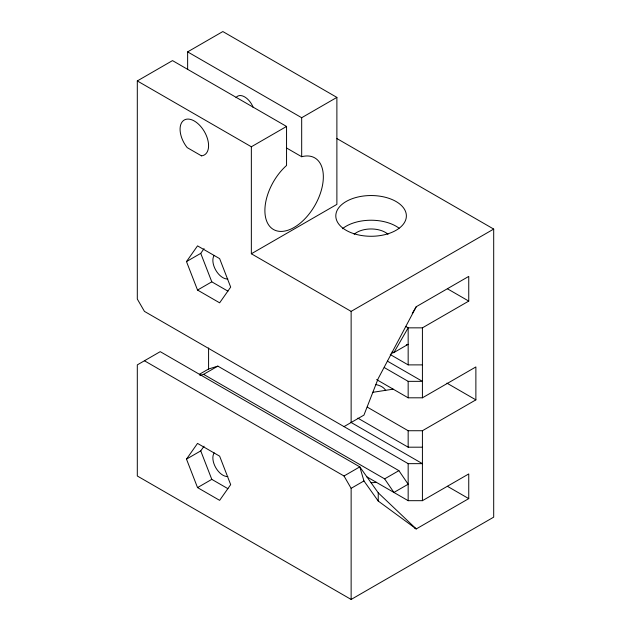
<?xml version="1.0" encoding="UTF-8"?>
<svg xmlns="http://www.w3.org/2000/svg" width="631" height="631" viewBox="0 0 631 631"><rect width="100%" height="100%" fill="white"/><g stroke="black" fill="none" stroke-linecap="round" stroke-linejoin="round"><path stroke-width="0.95" d="M286.553 126.452L251.351 146.778L251.351 253.772L336.883 204.389L336.883 97.395L301.681 117.721L301.681 156.725A41.33 23.86 -60 0 1 318.056 199.222A41.33 23.86 -60 0 1 270.178 226.868A41.33 23.86 -60 0 1 286.553 165.464L286.553 126.452L172.508 60.608L137.306 80.934L137.306 299.039L144.436 311.383L408.162 463.651L422.415 463.651L422.415 430.728L475.877 399.865L475.877 366.942L422.415 397.806L408.162 397.806L376.604 379.586M351.136 422.494L351.136 311.383L493.694 229.077L493.694 517.144L351.136 599.45L137.306 475.995L137.306 364.884L160.227 351.656L359.804 466.877L378.237 492.827L416.255 528.936L468.746 498.624L468.746 473.936L422.415 500.683L408.162 500.683L366.611 476.697M422.415 500.683L422.415 463.651L350.852 422.328M412.248 313.402L416.255 306.713L468.746 276.402L468.746 301.097L422.415 327.844L422.415 397.806M416.255 306.713L378.237 378.482L363.945 415.103L344.013 426.611M186.484 261.589L197.535 245.877L219.635 258.631L230.678 287.105L219.635 302.825L197.535 290.063L186.484 261.589L200.745 253.362L204.058 248.646M186.484 459.123L197.535 443.404L219.635 456.158L230.678 484.64L219.635 500.351L197.535 487.597L186.484 459.123L200.745 450.889L204.058 446.18M187.636 69.426L187.636 51.876L222.838 31.55L336.883 97.395M197.535 290.063L211.795 281.836L227.941 291.159M199.357 374.325L208.585 369.001L217.853 366.122L398.895 470.647L408.162 484.222L393.91 492.456L384.642 478.874L203.592 374.349L199.885 375.5M203.592 374.349L217.853 366.122M197.535 487.597L211.795 479.363L227.941 488.686M144.436 360.766L344.013 475.995L359.804 466.877L363.945 480.94L378.237 501.053L416.255 528.936L414.551 527.95M351.136 599.45L351.136 488.339L363.945 480.94M384.642 478.874L398.895 470.647M406.309 344.881L408.162 344.305L393.91 352.54L391.125 353.399M372.74 392.324L393.184 389.161M422.415 327.844L408.162 327.844L405.599 326.369M390.25 354.543L408.162 364.884L422.415 364.884M384.279 367.558L408.162 381.345L422.415 381.345L387.489 361.177M367.226 407.09L408.162 430.728L422.415 430.728M357.84 418.132L408.162 447.19L422.415 447.19M187.636 51.876L301.681 117.721M336.938 138.575L493.694 229.077M286.364 147.883L301.681 156.725M137.306 80.934L251.351 146.778M447.45 288.801L468.746 301.097M251.351 253.772L351.136 311.383M392.198 351.554L393.91 352.54L408.162 327.844L408.162 364.884M446.914 383.135L475.877 399.865M447.45 486.327L468.746 498.624M344.013 475.995L351.136 488.339M200.745 253.362L211.795 281.836M200.745 450.889L211.795 479.363M408.162 381.345L408.162 397.806M408.162 430.728L408.162 447.19M408.162 463.651L408.162 500.683M378.237 492.827L378.237 501.053M208.585 347.989L208.585 369.435M227.83 476.508A14.111 8.148 60 0 1 215.786 467.721A14.111 8.148 60 0 1 214.201 452.9M375.95 384.594A15.12 8.731 0 0 1 385.699 390.605M227.83 278.981A14.111 8.148 60 0 1 215.786 270.194A14.111 8.148 60 0 1 214.201 255.366M376.313 482.297A20.16 11.642 0 0 1 371.091 482.691M342.412 228.737A35.281 20.366 0 0 1 399.084 228.201M354.18 234.267A20.16 11.642 0 0 1 388.002 234.267M236.018 97.663A14.111 8.148 60 0 1 253.299 107.641M201.455 155.841L187.202 147.615A20.16 11.642 60 0 1 183.408 120.592A20.16 11.642 60 0 1 205.249 133.196A20.16 11.642 60 0 1 201.455 155.841M353.455 233.549A35.281 20.366 0 0 0 406.372 215.905A35.281 20.366 0 0 0 353.455 198.268A35.281 20.366 0 0 0 353.455 233.549"/></g></svg>
